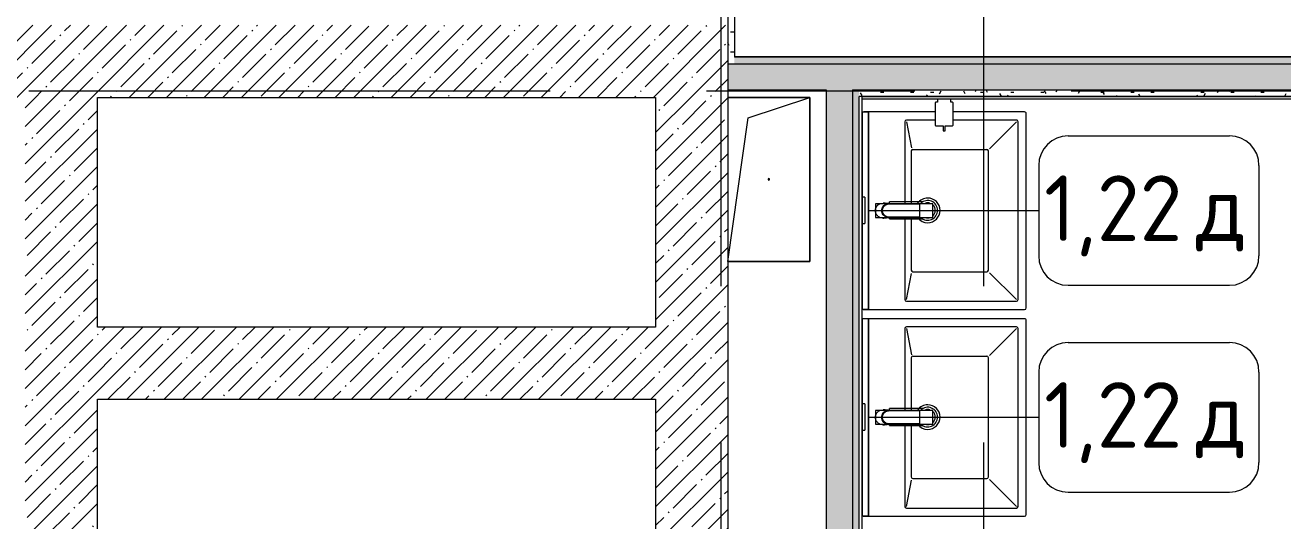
# Model space of a CAD drawing. Header units: millimetres. Extents: x 35840 to 252964, y -8553 to 29000.
# Drawn here: x 40240 to 44071, y 13689 to 15200 of the extents above; entities that cross this region are included whole.
import ezdxf

# ---------------------------------------------------------------- set-up
doc = ezdxf.new("R2010")
doc.units = ezdxf.units.MM
doc.linetypes.add('Осевая', pattern=[3175, 635, -476.25, 1587.5, -476.25])
for name, color, linetype, lineweight in [('0-1', 7, 'Continuous', 9), ('A-GENM', 7, 'Continuous', 9), ('A-WALL', 7, 'Continuous', 9), ('I-FURN-IDEN', 7, 'Continuous', 9), ('I-WALL', 7, 'Continuous', 9), ('P-SANR-FIXT-2', 7, 'Continuous', 13), ('Оси-2', 7, 'Осевая', 9)]:
    doc.layers.add(name, color=color, linetype=linetype, lineweight=lineweight)
for name, color, linetype, lineweight, true_color in [('A-WALL-1', 9, 'Continuous', 9, 0x808080), ('A-WALL-FNSH-1', 9, 'Continuous', 9, 0x808080), ('I-FURN-1', 9, 'Continuous', 9, 0x808080), ('P-SANR-FIXT-1', 9, 'Continuous', 13, 0x808080)]:
    doc.layers.add(name, color=color, linetype=linetype, lineweight=lineweight, true_color=true_color)
doc.styles.add('GOST Common', font='GOST_Common.ttf', dxfattribs={"height": 200})
pattern_1 = [(45, (600, 0), (-57.02463, 57.02463), []), (45, (657.025, 0), (-57.02463, 57.02463), [100.806, -20.161, 3.353, -16.808])]
pattern_2 = [(135, (600, 0), (-75.43415, -75.43415), [106.68, -17.78, 3.556, -17.78]), (135, (600, 75.39), (-75.43415, -75.43415), []), (50, (600, 0), (127.52922, -11.15758), [13.335, -146.685]), (355, (600, 0), (-24.66966, 133.74002), [10.668, -117.348]), (100.451, (610.63, -0.93), (102.85973, 122.58178), [11.333, -124.663]), (46.184, (600, 35.56), (189.75516, -29.43036), [20.002, -220.027]), (96.636, (615.81, 33.1), (166.1822, 173.1996), [17, -186.995]), (351.184, (600, 35.56), (166.1839, 173.1976), [16.002, -176.022]), (21, (617.78, 26.67), (106.13027, -71.58603), [13.335, -146.685]), (326, (617.78, 26.67), (43.26188, 128.93175), [10.668, -117.348]), (71.451, (626.62, 20.7), (149.39198, 57.34505), [11.333, -124.663]), (37.5, (600, 0), (2.16223, 59.188357), [3.353, -112.573, 3.353, -115.773, -117.792]), (37.5, (600, 0), (2.16223, 59.188357), [-235.052, 3.353, -114.44]), (7.5, (600, 0), (46.77386, 70.12615), [3.353, -64.567, 3.353, -109.906, -44.894]), (7.5, (600, 0), (46.77386, 70.12615), [-181.178, 3.353, -41.542]), (327.5, (560.35, 0), (94.91367, -4.010093), [3.353, -41.097, 3.353, -135.331, -184.023]), (327.5, (560.35, 0), (94.91367, -4.010093), [-183.134, 3.353, -180.67]), (317.5, (542.57, 0), (103.69057, 17.79882), [3.353, -54.432, 3.353, -88.748, -130.683]), (317.5, (542.57, 0), (103.69057, 17.79882), [-149.885, 3.353, -127.33])]
pattern_3 = [(0, (600, 0), (121.92, 30.48), [10.058, -81.382, 10.058, -81.382, -487.68]), (0, (600, 0), (121.92, 30.48), [-182.88, 10.058, -172.822, 10.058, -81.382, -213.36]), (0, (600, 0), (121.92, 30.48), [-457.2, 10.058, -50.902, 10.058, -142.342]), (120, (645.72, 15.24), (-87.356454, 90.345817), [10.058, -81.382, 10.058, -81.382, -487.68]), (120, (645.72, 15.24), (-87.356454, 90.345817), [-182.88, 10.058, -172.822, 10.058, -81.382, -213.36]), (120, (645.72, 15.24), (-87.356454, 90.345817), [-457.2, 10.058, -50.902, 10.058, -142.342]), (240, (660.96, 76.2), (-34.563546, -120.825817), [10.058, -81.382, 10.058, -81.382, -487.68]), (240, (660.96, 76.2), (-34.563546, -120.825817), [-182.88, 10.058, -172.822, 10.058, -81.382, -213.36]), (240, (660.96, 76.2), (-34.563546, -120.825817), [-457.2, 10.058, -50.902, 10.058, -142.342])]

# ---------------------------------------------------------------- blocks, each defined once
blk = doc.blocks.new('GM_Отверстие прямоугольное _в плите_ - Отверстие-V56-План расстановки мебели и оборудования 1 этажа в осях 12-23')
at = {"layer": 'A-GENM'}
for p, q in [((-125, 250), (125, 250)), ((125, 250), (-125, 250)), ((-62.5, 187.5), (125, 250)), ((125, 250), (125, -250)), ((125, -250), (125, 250)), ((-125, -250), (-62.5, 187.5)), ((125, -250), (-125, -250)), ((-125, -250), (125, -250))]:
    blk.add_line(p, q, dxfattribs=at)
for start, end in [(360, 180), (180, 360)]:
    blk.add_arc((0, 0), 2.5, start, end, dxfattribs=at)
blk = doc.blocks.new('зеркало круглое600д - 1_22д зеркало круглое d600-V211-План расстановки мебели и оборудования 1 этажа в осях 12-23')
at = {"layer": 'I-FURN-1'}
for p, q in [((-300, 0), (300, 0)), ((300, 0), (-300, 0)), ((-300, 0), (-300, -20)), ((-300, -20), (300, -20)), ((300, -20), (-300, -20)), ((300, -20), (300, 0))]:
    blk.add_line(p, q, dxfattribs=at)
blk = doc.blocks.new('сифон - Для раковины-V222-План расстановки мебели и оборудования 1 этажа в осях 12-23')
at = {"layer": 'P-SANR-FIXT-1'}
for p, q in [((200, 40), (191.1, 40)), ((191.1, 0.6), (191.1, 40)), ((200, 40), (200, 0.6)), ((116.7, 26), (15, 26)), ((116.7, 26), (116.7, 22.5)), ((15, -26), (116.7, -26)), ((116.7, -20.6), (116.7, -26)), ((191.1, -40), (191.1, 0)), ((200, 0), (200, -40)), ((191.1, -40), (200, -40))]:
    blk.add_line(p, q, dxfattribs=at)
for start, end in [(46.114, 180), (180, 315)]:
    blk.add_arc((0, 0), 30, start, end, dxfattribs=at)
blk = doc.blocks.new('раковина - 400 x 500mm-30615599-План расстановки мебели и оборудования 1 этажа в осях 12-23')
at = {"layer": 'P-SANR-FIXT-1'}
for p, q in [((347.5, 0), (-244.5, 0)), ((-249.5, -5), (-249.5, -495)), ((352.5, -495), (352.5, -5)), ((-224.5, -135), (-224.5, -470)), ((31, -130), (-219.5, -130)), ((-219.5, -135), (-139.5, -151)), ((-126, -150), (-129.5, -150)), ((31, -150), (-126, -150)), ((322.5, -130), (73, -130)), ((233.5, -150), (73, -150)), ((322.5, -135), (242.8, -150.5)), ((327.5, -470), (327.5, -135)), ((-134.5, -155), (-134.5, -380)), ((238.5, -155), (238.5, -380)), ((-219.5, -470), (-137.6, -388.1)), ((-129.5, -385), (233.5, -385)), ((322.5, -470), (240.2, -387.7)), ((-219.5, -475), (322.5, -475)), ((-244.5, -500), (347.5, -500))]:
    blk.add_line(p, q, dxfattribs=at)
for centre, radius, start, end in [((-244.5, -5), 5, 90, 129.444), ((347.5, -5), 5, 45, 90), ((-244.5, -5), 5, 135, 180), ((347.5, -5), 5, 13.7658, 34.2299), ((-219.5, -135), 5, 90, 180), ((-129.5, -155), 5, 90, 180), ((233.5, -155), 5, 0, 90), ((322.5, -135), 5, 0, 90), ((52.6, -199.9), 37.5, 127.0599, 180), ((52.6, -199.9), 37.5, 360, 54.9172), ((52.6, -199.9), 37.5, 180, 360), ((52.6, -199.9), 23, 170.0836, 180), ((52.6, -199.9), 23, 180, 189.9157), ((52.6, -199.9), 23, 221.6435, 315), ((52.6, -199.9), 23, 360, 16.8018), ((52.6, -199.9), 23, 343.1958, 360), ((-129.5, -380), 5, 180, 270), ((233.5, -380), 5, 270, 360), ((-244.5, -495), 5, 180, 270), ((-219.5, -470), 5, 180, 270), ((322.5, -470), 5, 270, 0), ((347.5, -495), 5, 270, 0)]:
    blk.add_arc(centre, radius, start, end, dxfattribs=at)
blk = doc.blocks.new('смеситель для раковины - Default-30615600-План расстановки мебели и оборудования 1 этажа в осях 12-23')
at = {"layer": '0-1'}
for p, q in [((21, 151.6), (-21, 151.6)), ((20.3, 111.8), (-20.3, 111.8)), ((-22.8, 2.9), (-21.7, 15.4)), ((-20.7, 17.2), (-20.7, 16.7)), ((-20.3, 19.4), (-20.3, 15.8)), ((20.3, 15.8), (20.3, 19.4)), ((20.8, 16.7), (20.8, 17.2))]:
    blk.add_line(p, q, dxfattribs=at)
at = {"layer": '0-1', "flags": 128}
for points in [[(-21, 151.3), (-21, 147.9), (-21, 145.7), (-21, 145.2), (-21, 144.9), (-21, 144.8), (-21, 144.7), (-21, 144.7)], [(21, 89.1), (21, 88.6), (21, 88.3), (21, 88.3)], [(21.7, 15.4), (22.3, 8.3), (22.8, 2.9)]]:
    blk.add_lwpolyline(points, dxfattribs=at)
at = {"layer": 'P-SANR-FIXT-1'}
for p, q in [((21, 151.6), (-21, 151.6)), ((-21, 151.6), (-21, -23)), ((21, -23), (21, 151.6)), ((-20.3, 111.8), (-20.3, 111.8)), ((-20.3, 111.8), (-20.3, 109.7)), ((20.3, 109.7), (20.3, 111.8)), ((20.3, 111.8), (20.3, 111.8)), ((-21, -23), (21, -23))]:
    blk.add_line(p, q, dxfattribs=at)
at = {"layer": 'P-SANR-FIXT-1', "flags": 128}
for points in [[(-21, 144), (-21, 91), (-21, 37.9)], [(21, 37.9), (21, 91), (21, 144)], [(-20.3, 19.4), (-20.3, 60.2), (-20.3, 109.7)], [(20.3, 109.7), (20.3, 60.2), (20.3, 19.4)], [(-20.3, 15.8), (-20.3, 17.1), (-20.3, 18.4)], [(20.3, 18.4), (20.3, 17.1), (20.3, 15.8)], [(21, 17.1), (21, 22.3), (21, 27.5), (21, 32.7), (21, 37.9)], [(21, 15.1), (21, 15.6), (21, 16.1), (21, 16.6), (21, 17.1)], [(22.9, -1.8), (22.4, 2.9), (22, 7.6), (21.5, 12.3), (21.1, 17.1)], [(21.1, 17.1), (21.5, 12.3), (22, 7.6), (22.4, 2.9), (22.9, -1.8)]]:
    blk.add_lwpolyline(points, dxfattribs=at)
at = {"layer": 'P-SANR-FIXT-1'}
for centre, major_axis, ratio, start_param, end_param in [((-9809.3, 72.1), (-9788.3, 0.5), 0.986286, 3.135948, 3.138103), ((0, 17.2), (20.8, 0), 0.98634, 3.060685, 3.141593), ((0, 17.2), (20.8, 0), 0.98634, 3.141593, 3.395551), ((0, 17.2), (20.8, 0), 0.98634, 3.707105, 3.769911), ((0, 17.2), (20.8, 0), 0.98634, 5.654867, 5.717635), ((0, 17.2), (-20.8, 0), 0.98634, 2.887544, 3.141593), ((0, 17.2), (20.8, 0), 0.98634, 0, 0.080911), ((0, 17.2), (20.8, 0), 0.98634, 4.154533, 5.270098)]:
    blk.add_ellipse(centre, major_axis=major_axis, ratio=ratio, start_param=start_param, end_param=end_param, dxfattribs=at)
for points, knots in [([(-21, 151.6), (-21, 151.7), (-21, 151.5), (-21, 150.5), (-21, 148.7), (-21, 146.9), (-21, 145.2), (-21, 144.4), (-21, 144)], [0.4444444, 0.4444444, 0.4444444, 0.4444444, 0.5555556, 0.6666667, 0.7777778, 0.8888889, 0.9444444, 1, 1, 1, 1]), ([(21, 144), (21, 144.4), (21, 145.2), (21, 146.9), (21, 148.7), (21, 150.5), (21, 151.5), (21, 151.7), (21, 151.6)], [0, 0, 0, 0, 0.0555556, 0.1111111, 0.2222222, 0.3333333, 0.4444444, 0.5555556, 0.5555556, 0.5555556, 0.5555556]), ([(-21.8, 13.9), (-21.8, 14.6), (-21.7, 16.1), (-21.6, 18.9), (-21.5, 22.1), (-21.5, 25.2), (-21.4, 27.9), (-21.4, 30), (-21.4, 31.8), (-21.3, 33.4), (-21.3, 34.5), (-21.3, 35.6), (-21.3, 37), (-21.3, 38.7), (-21.2, 41), (-21.2, 44.2), (-21.2, 48.8), (-21.1, 54.3), (-21.1, 59.3), (-21.1, 63.2), (-21.1, 66.1), (-21.1, 68.8), (-21.1, 72.5), (-21, 78.9), (-21, 84.5), (-21, 88.1)], [0, 0, 0, 0, 0.083333, 0.166667, 0.25, 0.333333, 0.375, 0.416667, 0.458333, 0.479167, 0.5, 0.520833, 0.541667, 0.583333, 0.625, 0.666667, 0.708333, 0.75, 0.791667, 0.8125, 0.833333, 0.854167, 0.875, 0.916667, 1, 1, 1, 1]), ([(21, 88.1), (21, 84.5), (21, 78.9), (21.1, 72.5), (21.1, 68.8), (21.1, 66.1), (21.1, 63.2), (21.1, 59.3), (21.2, 54.3), (21.2, 48.8), (21.2, 44.2), (21.3, 41), (21.3, 38.7), (21.3, 37), (21.3, 35.6), (21.3, 34.5), (21.3, 33.4), (21.4, 31.8), (21.4, 30), (21.4, 27.9), (21.5, 25.2), (21.5, 22.1), (21.6, 18.9), (21.7, 16.1), (21.8, 14.6), (21.8, 13.9)], [0, 0, 0, 0, 0.083333, 0.125, 0.145833, 0.166667, 0.1875, 0.208333, 0.25, 0.291667, 0.333333, 0.375, 0.416667, 0.458333, 0.479167, 0.5, 0.520833, 0.541667, 0.583333, 0.625, 0.666667, 0.75, 0.833333, 0.916667, 1, 1, 1, 1]), ([(-21.1, 17.1), (-21.2, 16.5), (-21.3, 15.4), (-21.5, 13.7), (-21.6, 11.8), (-21.9, 9.3), (-22.1, 7.6), (-22.4, 5.3), (-22.6, 3), (-22.8, 1.4), (-22.9, 0.3)], [0, 0, 0, 0, 0.1, 0.2, 0.3, 0.4, 0.6, 0.7, 0.8, 1, 1, 1, 1]), ([(-22.6, 3.6), (-22.6, 3.8), (-22.5, 4.4), (-22.4, 5.5), (-22.3, 6.9), (-22.2, 8.4), (-22, 10.9), (-21.9, 12.9), (-21.8, 13.9)], [0.3178487, 0.3178487, 0.3178487, 0.3178487, 0.375, 0.5, 0.625, 0.75, 0.875, 1, 1, 1, 1]), ([(21, 15.1), (20.9, 14), (20.5, 11.7), (19.3, 8.5), (17.6, 5.5), (14.8, 1.9), (11.1, -0.9), (6.8, -2.8), (3.4, -3.6), (0, -3.8), (-4.5, -3.5), (-10.1, -1.7), (-14.7, 1.9), (-17.6, 5.5), (-19.3, 8.4), (-20.5, 11.7), (-20.9, 13.9), (-21, 15)], [0, 0, 0, 0, 0.055556, 0.111111, 0.166667, 0.222222, 0.333333, 0.388889, 0.444444, 0.5, 0.555556, 0.666667, 0.777778, 0.833333, 0.888889, 0.944444, 1, 1, 1, 1]), ([(20.3, 19.4), (20.3, 18.2), (20.2, 15.9), (19.3, 12.3), (18, 9.6), (16.8, 7.5), (15.7, 6), (14.5, 4.7), (12.8, 3), (10.4, 1.2), (7.1, -0.4), (2.4, -1.7), (-2.5, -1.7), (-7.1, -0.4), (-10.9, 1.5), (-13.6, 3.7), (-15.4, 5.7), (-16.5, 7.1), (-17.7, 9), (-18.9, 11.5), (-20, 15), (-20.3, 17.7), (-20.3, 19.4)], [0, 0, 0, 0, 0.055556, 0.111111, 0.166667, 0.194444, 0.222222, 0.25, 0.277778, 0.333333, 0.388889, 0.444444, 0.555556, 0.611111, 0.666667, 0.75, 0.770833, 0.791667, 0.833333, 0.875, 0.916667, 1, 1, 1, 1]), ([(20.3, 15.8), (20.3, 13.7), (19.8, 10.7), (17.9, 6.9), (16.3, 4.7), (14.8, 3.1), (13, 1.5), (11.1, 0.2), (9, -0.8), (7.3, -1.5), (5.5, -2), (3.6, -2.4), (1.4, -2.7), (-0.9, -2.7), (-3.3, -2.5), (-5.5, -2), (-7.7, -1.3), (-9.8, -0.4), (-11.7, 0.6), (-13.5, 1.9), (-15.1, 3.4), (-16.9, 5.4), (-19.5, 9.5), (-20.3, 13.2), (-20.3, 15.8)], [0, 0, 0, 0, 0.111111, 0.166667, 0.222222, 0.25, 0.277778, 0.333333, 0.361111, 0.388889, 0.416667, 0.444444, 0.479167, 0.513889, 0.548611, 0.583333, 0.618056, 0.652778, 0.6875, 0.722222, 0.756944, 0.791667, 0.861111, 1, 1, 1, 1]), ([(21.1, 19.2), (21.3, 18.6), (21.7, 16.8), (21.8, 15.1), (21.8, 13.9)], [0.8206896, 0.8206896, 0.8206896, 0.8206896, 0.8888889, 1, 1, 1, 1]), ([(21.1, 17.1), (21.1, 16.7), (21.2, 16), (21.3, 15), (21.4, 13.9), (21.6, 12.5), (21.8, 10.8), (22, 8.7), (22.2, 6.9), (22.4, 5.5), (22.5, 4.5), (22.6, 3.4), (22.7, 2.4), (22.8, 1.5), (22.9, 0.8), (22.9, 0.4), (22.9, 0.3)], [0, 0, 0, 0, 0.0625, 0.125, 0.1875, 0.25, 0.375, 0.5, 0.625, 0.6875, 0.75, 0.8125, 0.875, 0.9375, 0.96875, 1, 1, 1, 1]), ([(21.8, 13.9), (21.8, 13.3), (21.9, 11.9), (22, 10), (22.2, 8.4), (22.2, 7.3), (22.3, 6.4), (22.4, 5.2), (22.6, 3.7), (22.8, 2), (22.9, 0.8), (22.9, 0.3)], [0, 0, 0, 0, 0.083333, 0.166667, 0.25, 0.333333, 0.416667, 0.5, 0.666667, 0.833333, 1, 1, 1, 1]), ([(22.1, 7), (22.2, 6.5), (22.8, 4.3), (23, 2), (22.9, 0.3)], [0.8, 0.8, 0.8, 0.8, 0.85, 1, 1, 1, 1]), ([(22.9, -1.8), (22.6, -4.5), (21.7, -8.2), (19.1, -12.8), (16.7, -15.9), (13.7, -18.5), (10.4, -20.6), (6.8, -22.1), (3.4, -22.8), (0.5, -23), (-2.9, -22.9), (-6.8, -22.1), (-10.7, -20.5), (-13.4, -18.7), (-15.3, -17.2), (-17, -15.4), (-19, -12.9), (-20.6, -10.1), (-21.5, -8), (-21.7, -7.4)], [0, 0, 0, 0, 0.1111111, 0.1666667, 0.2222222, 0.2777778, 0.3333333, 0.3888889, 0.4444444, 0.4791667, 0.5138889, 0.5833333, 0.6527778, 0.6875, 0.7222222, 0.7569444, 0.7916667, 0.8611111, 0.8888889, 0.8888889, 0.8888889, 0.8888889])]:
    blk.add_open_spline(points, degree=3, knots=knots, dxfattribs=at)
for points in [[(-22.9, 0.3), (-23, 2.1), (-22.8, 3.8), (-22.4, 5.5)], [(-21.8, 13.9), (-21.8, 15.7), (-21.5, 17.5), (-21.1, 19.2)], [(-21.1, 17.1), (-21.1, 16.7), (-21.1, 16), (-21, 15.3), (-21, 15)], [(21, 37.9), (21, 36.1), (21, 32.7), (21.1, 27.5), (21.1, 22.3), (21.1, 18.8), (21.1, 17.1)], [(21.1, 17.1), (21.1, 16.7), (21.1, 16.1), (21, 15.4), (21, 15.1)], [(22.9, 0.3), (22.8, 1.7), (22.5, 4.5), (22, 8.7), (21.5, 12.9), (21.2, 15.7), (21.1, 17.1)], [(22.9, 0.3), (22.9, -0.1), (22.9, -0.4), (22.9, -0.8)]]:
    blk.add_open_spline(points, degree=3, dxfattribs=at)
blk = doc.blocks.new('раковина - 400 x 500mm-V223-План расстановки мебели и оборудования 1 этажа в осях 12-23')
at = {"layer": 'P-SANR-FIXT-1'}
for p, q in [((347.5, 0), (-244.5, 0)), ((-249.5, -5), (-249.5, -495)), ((352.5, -222.5), (352.5, -5)), ((-224.5, -135), (-224.5, -470)), ((31, -130), (-219.5, -130)), ((-219.5, -135), (-139.5, -151)), ((-126, -150), (-129.5, -150)), ((31, -150), (-126, -150)), ((322.5, -130), (73, -130)), ((233.5, -150), (73, -150)), ((322.5, -135), (242.8, -150.5)), ((327.5, -222.5), (327.5, -135)), ((-134.5, -155), (-134.5, -380)), ((238.5, -155), (238.5, -380)), ((327.5, -470), (327.5, -277.5)), ((352.5, -495), (352.5, -277.5)), ((-219.5, -470), (-137.6, -388.1)), ((-129.5, -385), (233.5, -385)), ((322.5, -470), (240.2, -387.7)), ((-219.5, -475), (322.5, -475)), ((-244.5, -500), (347.5, -500))]:
    blk.add_line(p, q, dxfattribs=at)
for centre, radius, start, end in [((-244.5, -5), 5, 90, 129.444), ((347.5, -5), 5, 45, 90), ((-244.5, -5), 5, 135, 180), ((347.5, -5), 5, 13.7658, 34.2299), ((-219.5, -135), 5, 90, 180), ((-129.5, -155), 5, 90, 180), ((233.5, -155), 5, 0, 90), ((322.5, -135), 5, 0, 90), ((52.6, -199.9), 37.5, 127.0599, 180), ((52.6, -199.9), 37.5, 360, 54.9172), ((52.6, -199.9), 37.5, 180, 360), ((52.6, -199.9), 23, 170.0836, 180), ((52.6, -199.9), 23, 180, 189.9157), ((52.6, -199.9), 23, 221.6435, 315), ((52.6, -199.9), 23, 360, 16.8018), ((52.6, -199.9), 23, 343.1958, 360), ((-129.5, -380), 5, 180, 270), ((233.5, -380), 5, 270, 360), ((-244.5, -495), 5, 180, 270), ((-219.5, -470), 5, 180, 270), ((322.5, -470), 5, 270, 0), ((347.5, -495), 5, 270, 0)]:
    blk.add_arc(centre, radius, start, end, dxfattribs=at)
blk = doc.blocks.new('TOY_Диспансер мыло - Дозатор Elegance new 11654 019001 хром-33483396-План расстановки мебели и оборудования 1 этажа в осях 12-23')
at = {"layer": 'A-GENM'}
for p, q in [((97.5, 83.2), (97.5, 15.5)), ((122.2, 85.2), (99.5, 85.2)), ((127.9, 100.1), (122.2, 100.1)), ((122.2, 100.1), (122.2, 85.2)), ((127.9, 85.2), (127.9, 100.1)), ((150.5, 85.2), (127.9, 85.2)), ((152.5, 15.5), (152.5, 83.2)), ((99.5, 13.5), (105, 13.5)), ((105, 13.5), (105, 4)), ((145, 4), (145, 13.5)), ((145, 13.5), (150.5, 13.5))]:
    blk.add_line(p, q, dxfattribs=at)
for centre, start, end in [((99.5, 83.2), 90, 180), ((150.5, 83.2), 0, 90), ((99.5, 15.5), 180, 270), ((150.5, 15.5), 270, 360)]:
    blk.add_arc(centre, 2, start, end, dxfattribs=at)
blk = doc.blocks.new('Марка_Мебель - В прямоуг_Balcon_Марка-25523697-План расстановки мебели и оборудования 1 этажа в осях 12-23')
at = {"layer": 'I-FURN-IDEN'}
for p, q in [((-2.455, 2.278), (2.455, 2.278)), ((-3.355, 1.378), (-3.355, -1.384)), ((3.355, 1.378), (3.355, -1.378)), ((-2.461, -2.278), (2.455, -2.278))]:
    blk.add_line(p, q, dxfattribs=at)
for centre, radius, start, end in [((-2.455, 1.378), 0.9, 90, 180), ((2.455, 1.378), 0.9, 0, 90), ((-2.461, -1.384), 0.893, 180, 270), ((2.455, -1.378), 0.9, 270, 0)]:
    blk.add_arc(centre, radius, start, end, dxfattribs=at)

msp = doc.modelspace()

# ---------------------------------------------------------------- hatches: boundary and pattern name
at = {"layer": 'I-WALL'}
h = msp.add_hatch(dxfattribs=at)
h.set_pattern_fill('FP_85', color=256, style=0, pattern_type=2)
h.set_pattern_definition(pattern_3)
h.paths.add_polyline_path([(42400, 15082.5), (42400, 16680), (42380, 16680), (42380, 15082.5)])
h = msp.add_hatch(dxfattribs=at)
h.set_pattern_fill('FP_1', color=256, style=0, pattern_type=2)
h.set_pattern_definition(pattern_1)
h.paths.add_polyline_path([(42160, 14980), (42380, 14980), (42380, 15200), (38760, 15200), (38760, 14980), (41339.4, 14980)])
h = msp.add_hatch(dxfattribs=at)
h.set_pattern_fill('FP_85', color=256, style=0, pattern_type=2)
h.set_pattern_definition(pattern_3)
h.paths.add_polyline_path([(45930, 15082.5), (45930, 15102.5), (42400, 15102.5), (42400, 15082.5), (45910, 15082.5)])
h = msp.add_hatch(dxfattribs=at)
h.set_pattern_fill('FP_22', color=256, style=0, pattern_type=2)
h.set_pattern_definition(pattern_2)
h.paths.add_polyline_path([(45910, 15002.5), (45910, 15082.5), (42380, 15082.5), (42380, 15002.5), (45830, 15002.5)])
h = msp.add_hatch(dxfattribs=at)
h.set_pattern_fill('FP_1', color=256, style=0, pattern_type=2)
h.set_pattern_definition(pattern_1)
h.paths.add_polyline_path([(40460, 14280), (40460, 14980), (40240, 14980), (40240, 14280)])
h = msp.add_hatch(dxfattribs=at)
h.set_pattern_fill('FP_1', color=256, style=0, pattern_type=2)
h.set_pattern_definition(pattern_1)
h.paths.add_polyline_path([(42380, 12300), (42380, 14980), (42160, 14980), (42160, 12300)])
h = msp.add_hatch(dxfattribs=at)
h.set_pattern_fill('FP_22', color=256, style=0, pattern_type=2)
h.set_pattern_definition(pattern_2)
h.paths.add_polyline_path([(42680, 11120), (42760, 11120), (42760, 11700), (42680, 11700)])
h.paths.add_polyline_path([(42760, 12300), (42760, 15002.5), (42680, 15002.5), (42680, 12300)])
h = msp.add_hatch(dxfattribs=at)
h.set_pattern_fill('FP_85', color=256, style=0, pattern_type=2)
h.set_pattern_definition(pattern_3)
h.paths.add_polyline_path([(42760, 11140), (42780, 11141), (42780, 15002.5), (42760, 15002.5), (42760, 13133.8)])
h = msp.add_hatch(dxfattribs=at)
h.set_pattern_fill('FP_85', color=256, style=0, pattern_type=2)
h.set_pattern_definition(pattern_3)
h.paths.add_polyline_path([(45450, 14982.5), (45450, 15002.5), (42780, 15002.5), (42780, 14982.5), (45430, 14982.5)])
h = msp.add_hatch(dxfattribs=at)
h.set_pattern_fill('FP_1', color=256, style=0, pattern_type=2)
h.set_pattern_definition(pattern_1)
h.paths.add_polyline_path([(40460, 10230), (40460, 11660), (40240, 11660), (40240, 10230)])
h.paths.add_polyline_path([(40240, 13010), (40460, 13010), (40460, 14280), (40240, 14280), (40240, 13133.8)])
h = msp.add_hatch(dxfattribs=at)
h.set_pattern_fill('FP_1', color=256, style=0, pattern_type=2)
h.set_pattern_definition(pattern_1)
h.paths.add_polyline_path([(42160, 14060), (42160, 14280), (40460, 14280), (40460, 14060), (41339.4, 14060)])

# ---------------------------------------------------------------- linework, layer by layer
at = {"layer": 'A-WALL'}
for p, q in [((42400, 16680), (42400, 15102.5)), ((45930, 15102.5), (42400, 15102.5)), ((45430, 14982.5), (42781, 14982.5))]:
    msp.add_line(p, q, dxfattribs=at)
at = {"layer": 'A-WALL-1'}
for p, q in [((42380, 16700), (42380, 12300)), ((42380, 15082.5), (42380, 15002.5)), ((42380, 15082.5), (45910, 15082.5)), ((40460, 14980), (42160, 14980)), ((40460, 14280), (40460, 14980)), ((42160, 14980), (42160, 14280)), ((42380, 15002.5), (42680, 15002.5)), ((42680, 15002.5), (42680, 12300)), ((42760, 15002.5), (45450, 15002.5)), ((42760, 15002.5), (42760, 11120)), ((42780, 11140), (42780, 14982.5)), ((42160, 14280), (40460, 14280)), ((40460, 13010), (40460, 14060)), ((40460, 14060), (42160, 14060)), ((42160, 14060), (42160, 12300))]:
    msp.add_line(p, q, dxfattribs=at)
at = {"layer": 'A-WALL-FNSH-1'}
for p, q in [((42401, 15108), (42401, 16679)), ((42400, 15108), (42401, 15108)), ((45931, 15103.5), (42400, 15103.5)), ((42401, 15103.5), (42401, 15102.5)), ((43679.5, 15103.5), (43679.5, 15102.5)), ((42788, 14982.5), (42788, 14981.5)), ((45430, 14981.5), (42788, 14981.5))]:
    msp.add_line(p, q, dxfattribs=at)
at = {"layer": 'I-FURN-IDEN'}
for p, q in [((42809, 14635), (43326.9, 14635)), ((42809, 14005), (43326.9, 14005))]:
    msp.add_line(p, q, dxfattribs=at)
at = {"layer": 'I-WALL'}
for p, q in [((43209.1, 15102.5), (43209.1, 15103.5)), ((43625.5, 15103.5), (43625.5, 15102.5)), ((43886.4, 15103.5), (43886.4, 15102.5)), ((43897.3, 15102.5), (43897.3, 15103.5)), ((42781, 14982.5), (42780, 14982.5)), ((42788, 14981.5), (42788, 11140)), ((45422, 14974.5), (42788.8, 14974.5))]:
    msp.add_line(p, q, dxfattribs=at)
at = {"layer": 'Оси-2'}
for p, q in [((42360, 593.7), (42360, 24898.1)), ((43160, 593.7), (43160, 24898.1)), ((39140.1, 15000), (81460, 15000))]:
    msp.add_line(p, q, dxfattribs=at)

# ---------------------------------------------------------------- block references
at = {"layer": 'A-GENM'}
msp.add_blockref('GM_Отверстие прямоугольное _в плите_ - Отверстие-V56-План расстановки мебели и оборудования 1 этажа в осях 12-23', (42505, 14730), dxfattribs=at)
at = {"layer": 'I-FURN-1', "rotation": 89.99999999999962}
for p in [(42789, 14635), (42789, 14005)]:
    msp.add_blockref('зеркало круглое600д - 1_22д зеркало круглое d600-V211-План расстановки мебели и оборудования 1 этажа в осях 12-23', p, dxfattribs=at)
at = {"layer": 'I-FURN-IDEN', "xscale": 99.99999999999993, "yscale": 99.99999999999993, "zscale": 99.99999999999993}
for p in [(43662.4, 14635), (43662.4, 14005)]:
    msp.add_blockref('Марка_Мебель - В прямоуг_Balcon_Марка-25523697-План расстановки мебели и оборудования 1 этажа в осях 12-23', p, dxfattribs=at)
at = {"layer": 'P-SANR-FIXT-1'}
for name, p, rotation in [('раковина - 400 x 500mm-V223-План расстановки мебели и оборудования 1 этажа в осях 12-23', (42789, 14583), 90.00000000000027), ('сифон - Для раковины-V222-План расстановки мебели и оборудования 1 этажа в осях 12-23', (42989, 14635.6), 180), ('смеситель для раковины - Default-30615600-План расстановки мебели и оборудования 1 этажа в осях 12-23', (42852.7, 14635), 269.9999999999996), ('раковина - 400 x 500mm-30615599-План расстановки мебели и оборудования 1 этажа в осях 12-23', (42789, 13953), 90.00000000000027), ('сифон - Для раковины-V222-План расстановки мебели и оборудования 1 этажа в осях 12-23', (42989, 14005.6), 180), ('смеситель для раковины - Default-30615600-План расстановки мебели и оборудования 1 этажа в осях 12-23', (42852.7, 14005), 269.9999999999996)]:
    msp.add_blockref(name, p, dxfattribs=dict(at, rotation=rotation))
at = {"layer": 'P-SANR-FIXT-2', "rotation": 180}
msp.add_blockref('TOY_Диспансер мыло - Дозатор Elegance new 11654 019001 хром-33483396-План расстановки мебели и оборудования 1 этажа в осях 12-23', (43164, 14978.5), dxfattribs=at)

# ---------------------------------------------------------------- texts
at = {"layer": 'I-FURN-IDEN', "char_height": 200, "attachment_point": 1, "style": 'GOST Common'}
for s, insert, width in [('1,22', (43343.4, 14742.1), 561.181), ('\\fGOST Common|b0|i0|c204|p34|;д', (43806.4, 14742.1), 176.371), ('1,22', (43343.4, 14112.1), 561.181), ('\\fGOST Common|b0|i0|c204|p34|;д', (43806.4, 14112.1), 176.371)]:
    msp.add_mtext(s, dxfattribs=dict(at, insert=insert, width=width))

doc.saveas('drawing.dxf')
